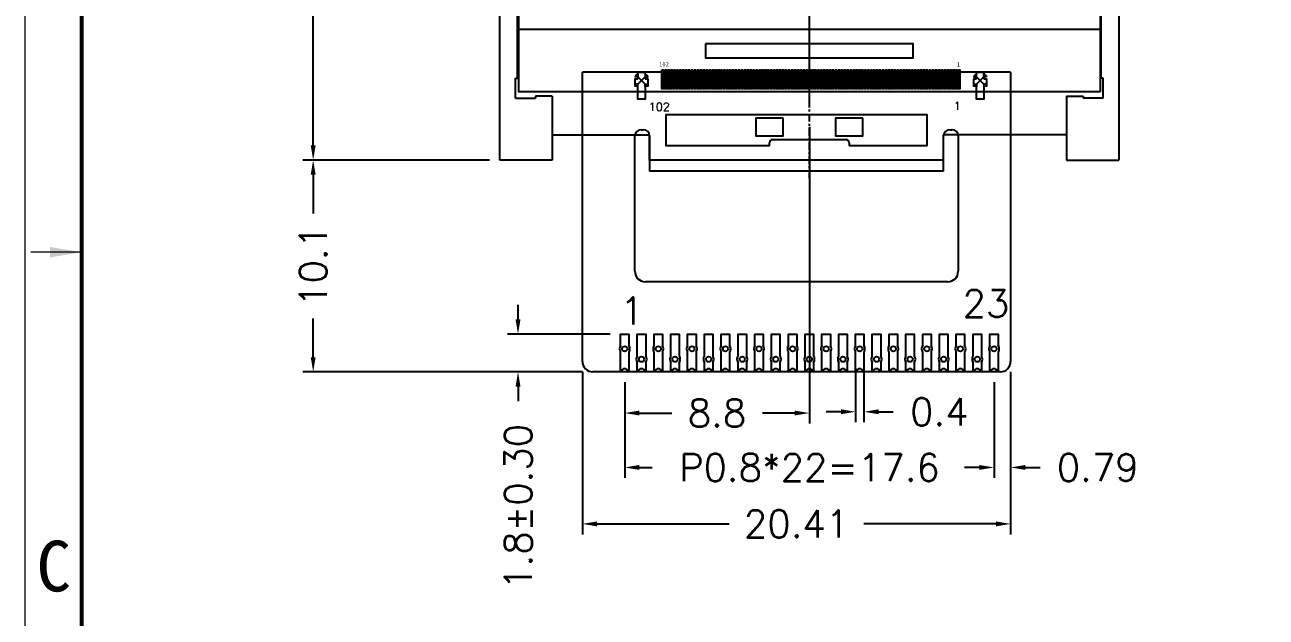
# Model space of a CAD drawing. Header units: millimetres. Extents: x 3037 to 3217, y 151 to 270.
# Drawn here: x 3036.6 to 3095.8, y 193.4 to 221.6 of the extents above; entities that cross this region are included whole.
import ezdxf

# ---------------------------------------------------------------- set-up
doc = ezdxf.new("R2010")
doc.units = ezdxf.units.MM
doc.linetypes.add('CENTER', pattern=[0.6, 0.375, -0.075, 0.075, -0.075])
for name, color, linetype in [('1', 1, 'Continuous'), ('BL', 7, 'Continuous'), ('dim', 3, 'Continuous'), ('fpc', 32, 'Continuous'), ('LCD', 6, 'Continuous')]:
    doc.layers.add(name, color=color, linetype=linetype)
doc.layers.add('中心线', color=1, linetype='CENTER', lineweight=9)
doc.styles.add('CNS', font='romans.shx', dxfattribs={"height": 1.3})
doc.styles.add('hj', font='')
doc.styles.add('ROMANC', font='romanc.shx')
doc.styles.get("Standard").update_dxf_attribs({"font": ''})
doc.styles.add('style20', font='romans.shx')
doc.styles.add('宋体', font='')
doc.styles.get('hj').set_extended_font_data('KaiTi_GB2312')
doc.styles.get('Standard').set_extended_font_data('SimSun')
doc.styles.get('宋体').set_extended_font_data('SimSun')
doc.dimstyles.new('LCDDIM', dxfattribs={"dimtxt": 1.5, "dimasz": 0.7, "dimexe": 0.5, "dimexo": 0.5, "dimgap": 0.8, "dimtad": 0, "dimzin": 9, "dimdsep": 46, "dimtxsty": 'hj', "dimcen": 0, "dimclrd": 256, "dimclre": 256, "dimclrt": 256, "dimadec": 0, "dimazin": 0, "dimtfac": 1, "dimtofl": 0, "dimtmove": 0, "dimatfit": 3, "dimfxl": 0, "dimarcsym": 0})

# ---------------------------------------------------------------- blocks, each defined once
blk = doc.blocks.new('*D5')
at = {"layer": 'Defpoints', "color": 0}
for p in [(3065.221, 205.088), (3082.821, 205.088), (3065.221, 200.528)]:
    blk.add_point(p, dxfattribs=at)
at = {"layer": 'dim', "lineweight": -2}
for p, q in [((3065.221, 204.588), (3065.221, 200.028)), ((3082.821, 204.588), (3082.821, 200.028)), ((3065.921, 200.528), (3066.536, 200.528)), ((3082.121, 200.528), (3081.507, 200.528))]:
    blk.add_line(p, q, dxfattribs=at)
at = {"layer": 'dim'}
for points in [[(3065.921, 200.645), (3065.921, 200.411), (3065.221, 200.528)], [(3082.121, 200.645), (3082.121, 200.411), (3082.821, 200.528)]]:
    blk.add_solid(points, dxfattribs=at)
at = {"layer": 'dim', "insert": (3074.021, 200.528), "char_height": 1.3, "attachment_point": 5, "style": 'CNS'}
blk.add_mtext('P0.8*22=17.6', dxfattribs=at)
blk = doc.blocks.new('*D6')
at = {"layer": 'Defpoints', "color": 0}
for p in [(3076.221, 205.75), (3076.621, 205.75), (3076.621, 203.184)]:
    blk.add_point(p, dxfattribs=at)
at = {"layer": 'dim', "lineweight": -2}
for p, q in [((3076.221, 205.25), (3076.221, 202.684)), ((3076.621, 205.25), (3076.621, 202.684)), ((3075.521, 203.184), (3074.821, 203.184)), ((3077.321, 203.184), (3078.021, 203.184))]:
    blk.add_line(p, q, dxfattribs=at)
at = {"layer": 'dim'}
for points in [[(3075.521, 203.3), (3075.521, 203.067), (3076.221, 203.184)], [(3077.321, 203.3), (3077.321, 203.067), (3076.621, 203.184)]]:
    blk.add_solid(points, dxfattribs=at)
at = {"layer": 'dim', "insert": (3080.214, 203.184), "char_height": 1.3, "attachment_point": 5, "style": 'CNS'}
blk.add_mtext('0.4', dxfattribs=at)
blk = doc.blocks.new('*D7')
at = {"layer": 'Defpoints', "color": 0}
for p in [(3059.272, 215.188), (3050.375, 205.088), (3063.705, 205.088)]:
    blk.add_point(p, dxfattribs=at)
at = {"layer": 'dim', "lineweight": -2}
for p, q in [((3058.772, 215.188), (3049.875, 215.188)), ((3050.375, 214.488), (3050.375, 212.64)), ((3050.375, 205.788), (3050.375, 207.635)), ((3063.205, 205.088), (3049.875, 205.088))]:
    blk.add_line(p, q, dxfattribs=at)
at = {"layer": 'dim'}
for points in [[(3050.258, 214.488), (3050.492, 214.488), (3050.375, 215.188)], [(3050.258, 205.788), (3050.492, 205.788), (3050.375, 205.088)]]:
    blk.add_solid(points, dxfattribs=at)
at = {"layer": 'dim', "insert": (3050.375, 210.138), "char_height": 1.3, "attachment_point": 5, "rotation": 90, "style": 'CNS'}
blk.add_mtext('10.1', dxfattribs=at)
blk = doc.blocks.new('*D8')
at = {"layer": 'Defpoints', "color": 0}
for p in [(3059.27, 251.688), (3050.375, 215.188), (3059.272, 215.188)]:
    blk.add_point(p, dxfattribs=at)
at = {"layer": 'dim', "lineweight": -2}
for p, q in [((3058.77, 251.688), (3049.875, 251.688)), ((3050.375, 250.988), (3050.375, 240.423)), ((3050.375, 215.888), (3050.375, 230.157)), ((3058.772, 215.188), (3049.875, 215.188))]:
    blk.add_line(p, q, dxfattribs=at)
at = {"layer": 'dim'}
for points in [[(3050.258, 250.988), (3050.492, 250.988), (3050.375, 251.688)], [(3050.258, 215.888), (3050.492, 215.888), (3050.375, 215.188)]]:
    blk.add_solid(points, dxfattribs=at)
at = {"layer": 'dim', "insert": (3050.375, 235.29), "char_height": 1.3, "attachment_point": 5, "rotation": 90, "style": 'CNS'}
blk.add_mtext('36.5%%P0.2', dxfattribs=at)
blk = doc.blocks.new('*D15')
at = {"layer": 'Defpoints', "color": 0}
for p in [(3074.021, 217.274), (3065.221, 205.088), (3065.221, 203.122)]:
    blk.add_point(p, dxfattribs=at)
at = {"layer": 'dim', "lineweight": -2}
for p, q in [((3074.021, 216.774), (3074.021, 202.622)), ((3065.221, 204.588), (3065.221, 202.622)), ((3065.921, 203.122), (3067.459, 203.122)), ((3073.321, 203.122), (3071.783, 203.122))]:
    blk.add_line(p, q, dxfattribs=at)
at = {"layer": 'dim'}
for points in [[(3065.921, 203.239), (3065.921, 203.006), (3065.221, 203.122)], [(3073.321, 203.239), (3073.321, 203.006), (3074.021, 203.122)]]:
    blk.add_solid(points, dxfattribs=at)
at = {"layer": 'dim', "insert": (3069.621, 203.122), "char_height": 1.3, "attachment_point": 5, "style": 'CNS'}
blk.add_mtext('8.8', dxfattribs=at)
blk = doc.blocks.new('*D4')
at = {"layer": 'Defpoints', "color": 0}
for p in [(3063.205, 205.588), (3083.613, 205.588), (3083.613, 197.836)]:
    blk.add_point(p, dxfattribs=at)
at = {"layer": 'dim', "lineweight": -2}
for p, q in [((3063.205, 205.088), (3063.205, 197.336)), ((3083.613, 205.088), (3083.613, 197.336)), ((3063.905, 197.836), (3070.195, 197.836)), ((3082.913, 197.836), (3076.623, 197.836))]:
    blk.add_line(p, q, dxfattribs=at)
at = {"layer": 'dim'}
for points in [[(3063.905, 197.952), (3063.905, 197.719), (3063.205, 197.836)], [(3082.913, 197.952), (3082.913, 197.719), (3083.613, 197.836)]]:
    blk.add_solid(points, dxfattribs=at)
at = {"layer": 'dim', "insert": (3073.409, 197.836), "char_height": 1.3, "attachment_point": 5, "style": 'CNS'}
blk.add_mtext('20.41', dxfattribs=at)
blk = doc.blocks.new('*D16')
at = {"layer": 'Defpoints', "color": 0}
for p in [(3083.613, 205.588), (3082.821, 205.088), (3083.613, 200.528)]:
    blk.add_point(p, dxfattribs=at)
at = {"layer": 'dim', "lineweight": -2}
for p, q in [((3083.613, 205.088), (3083.613, 200.028)), ((3082.821, 204.588), (3082.821, 200.028)), ((3082.121, 200.528), (3081.421, 200.528)), ((3084.313, 200.528), (3085.013, 200.528))]:
    blk.add_line(p, q, dxfattribs=at)
at = {"layer": 'dim'}
for points in [[(3082.121, 200.645), (3082.121, 200.411), (3082.821, 200.528)], [(3084.313, 200.645), (3084.313, 200.411), (3083.613, 200.528)]]:
    blk.add_solid(points, dxfattribs=at)
at = {"layer": 'dim', "insert": (3087.763, 200.528), "char_height": 1.3, "attachment_point": 5, "style": 'CNS'}
blk.add_mtext('0.79', dxfattribs=at)
blk = doc.blocks.new('*D17')
at = {"layer": 'Defpoints', "color": 0}
for p in [(3060.138, 206.888), (3065.021, 206.888), (3063.705, 205.088)]:
    blk.add_point(p, dxfattribs=at)
at = {"layer": 'dim', "lineweight": -2}
for p, q in [((3060.138, 207.588), (3060.138, 208.288)), ((3064.521, 206.888), (3059.638, 206.888)), ((3063.205, 205.088), (3059.638, 205.088)), ((3060.138, 204.388), (3060.138, 203.688))]:
    blk.add_line(p, q, dxfattribs=at)
at = {"layer": 'dim'}
for points in [[(3060.021, 207.588), (3060.254, 207.588), (3060.138, 206.888)], [(3060.021, 204.388), (3060.254, 204.388), (3060.138, 205.088)]]:
    blk.add_solid(points, dxfattribs=at)
at = {"layer": 'dim', "insert": (3060.138, 198.647), "char_height": 1.3, "attachment_point": 5, "rotation": 90, "style": 'CNS'}
blk.add_mtext('1.8%%P0.30', dxfattribs=at)
blk = doc.blocks.new('HSD')
at = {"layer": 'LCD'}
for points in [[(3181.212, 660.009), (3153.512, 660.009), (3153.512, 692.249), (3181.212, 692.249)], [(3180.111, 664.381), (3180.111, 690.877), (3154.614, 690.877), (3154.614, 664.381)], [(3162.412, 662.309), (3162.412, 661.639), (3172.312, 661.639), (3172.312, 662.309)], [(3160.327, 661.059), (3160.397, 661.059), (3160.397, 660.209), (3160.327, 660.209)], [(3160.467, 661.059), (3160.537, 661.059), (3160.537, 660.209), (3160.467, 660.209)], [(3160.607, 661.059), (3160.677, 661.059), (3160.677, 660.209), (3160.607, 660.209)], [(3160.747, 661.059), (3160.817, 661.059), (3160.817, 660.209), (3160.747, 660.209)], [(3160.887, 661.059), (3160.957, 661.059), (3160.957, 660.209), (3160.887, 660.209)], [(3161.027, 661.059), (3161.097, 661.059), (3161.097, 660.209), (3161.027, 660.209)], [(3161.167, 661.059), (3161.237, 661.059), (3161.237, 660.209), (3161.167, 660.209)], [(3161.307, 661.059), (3161.377, 661.059), (3161.377, 660.209), (3161.307, 660.209)], [(3161.447, 661.059), (3161.517, 661.059), (3161.517, 660.209), (3161.447, 660.209)], [(3161.587, 661.059), (3161.657, 661.059), (3161.657, 660.209), (3161.587, 660.209)], [(3161.727, 661.059), (3161.797, 661.059), (3161.797, 660.209), (3161.727, 660.209)], [(3161.867, 661.059), (3161.937, 661.059), (3161.937, 660.209), (3161.867, 660.209)], [(3162.007, 661.059), (3162.077, 661.059), (3162.077, 660.209), (3162.007, 660.209)], [(3162.147, 661.059), (3162.217, 661.059), (3162.217, 660.209), (3162.147, 660.209)], [(3162.287, 661.059), (3162.357, 661.059), (3162.357, 660.209), (3162.287, 660.209)], [(3162.427, 661.059), (3162.497, 661.059), (3162.497, 660.209), (3162.427, 660.209)], [(3162.567, 661.059), (3162.637, 661.059), (3162.637, 660.209), (3162.567, 660.209)], [(3162.707, 661.059), (3162.777, 661.059), (3162.777, 660.209), (3162.707, 660.209)], [(3162.847, 661.059), (3162.917, 661.059), (3162.917, 660.209), (3162.847, 660.209)], [(3162.987, 661.059), (3163.057, 661.059), (3163.057, 660.209), (3162.987, 660.209)], [(3163.127, 661.059), (3163.197, 661.059), (3163.197, 660.209), (3163.127, 660.209)], [(3163.267, 661.059), (3163.337, 661.059), (3163.337, 660.209), (3163.267, 660.209)], [(3163.407, 661.059), (3163.477, 661.059), (3163.477, 660.209), (3163.407, 660.209)], [(3163.547, 661.059), (3163.617, 661.059), (3163.617, 660.209), (3163.547, 660.209)], [(3163.687, 661.059), (3163.757, 661.059), (3163.757, 660.209), (3163.687, 660.209)], [(3163.827, 661.059), (3163.897, 661.059), (3163.897, 660.209), (3163.827, 660.209)], [(3163.967, 661.059), (3164.037, 661.059), (3164.037, 660.209), (3163.967, 660.209)], [(3164.107, 661.059), (3164.177, 661.059), (3164.177, 660.209), (3164.107, 660.209)], [(3164.247, 661.059), (3164.317, 661.059), (3164.317, 660.209), (3164.247, 660.209)], [(3164.387, 661.059), (3164.457, 661.059), (3164.457, 660.209), (3164.387, 660.209)], [(3164.527, 661.059), (3164.597, 661.059), (3164.597, 660.209), (3164.527, 660.209)], [(3164.667, 661.059), (3164.737, 661.059), (3164.737, 660.209), (3164.667, 660.209)], [(3164.807, 661.059), (3164.877, 661.059), (3164.877, 660.209), (3164.807, 660.209)], [(3164.947, 661.059), (3165.017, 661.059), (3165.017, 660.209), (3164.947, 660.209)], [(3165.087, 661.059), (3165.157, 661.059), (3165.157, 660.209), (3165.087, 660.209)], [(3165.227, 661.059), (3165.297, 661.059), (3165.297, 660.209), (3165.227, 660.209)], [(3165.367, 661.059), (3165.437, 661.059), (3165.437, 660.209), (3165.367, 660.209)], [(3165.507, 661.059), (3165.577, 661.059), (3165.577, 660.209), (3165.507, 660.209)], [(3165.647, 661.059), (3165.717, 661.059), (3165.717, 660.209), (3165.647, 660.209)], [(3165.787, 661.059), (3165.857, 661.059), (3165.857, 660.209), (3165.787, 660.209)], [(3165.927, 661.059), (3165.997, 661.059), (3165.997, 660.209), (3165.927, 660.209)], [(3166.067, 661.059), (3166.137, 661.059), (3166.137, 660.209), (3166.067, 660.209)], [(3166.207, 661.059), (3166.277, 661.059), (3166.277, 660.209), (3166.207, 660.209)], [(3166.347, 661.059), (3166.417, 661.059), (3166.417, 660.209), (3166.347, 660.209)], [(3166.487, 661.059), (3166.557, 661.059), (3166.557, 660.209), (3166.487, 660.209)], [(3166.627, 661.059), (3166.697, 661.059), (3166.697, 660.209), (3166.627, 660.209)], [(3166.767, 661.059), (3166.837, 661.059), (3166.837, 660.209), (3166.767, 660.209)], [(3166.907, 661.059), (3166.977, 661.059), (3166.977, 660.209), (3166.907, 660.209)], [(3167.047, 661.059), (3167.117, 661.059), (3167.117, 660.209), (3167.047, 660.209)], [(3167.187, 661.059), (3167.257, 661.059), (3167.257, 660.209), (3167.187, 660.209)], [(3167.327, 661.059), (3167.397, 661.059), (3167.397, 660.209), (3167.327, 660.209)], [(3167.467, 661.059), (3167.537, 661.059), (3167.537, 660.209), (3167.467, 660.209)], [(3167.607, 661.059), (3167.677, 661.059), (3167.677, 660.209), (3167.607, 660.209)], [(3167.747, 661.059), (3167.817, 661.059), (3167.817, 660.209), (3167.747, 660.209)], [(3167.887, 661.059), (3167.957, 661.059), (3167.957, 660.209), (3167.887, 660.209)], [(3168.027, 661.059), (3168.097, 661.059), (3168.097, 660.209), (3168.027, 660.209)], [(3168.167, 661.059), (3168.237, 661.059), (3168.237, 660.209), (3168.167, 660.209)], [(3168.307, 661.059), (3168.377, 661.059), (3168.377, 660.209), (3168.307, 660.209)], [(3168.447, 661.059), (3168.517, 661.059), (3168.517, 660.209), (3168.447, 660.209)], [(3168.587, 661.059), (3168.657, 661.059), (3168.657, 660.209), (3168.587, 660.209)], [(3168.727, 661.059), (3168.797, 661.059), (3168.797, 660.209), (3168.727, 660.209)], [(3168.867, 661.059), (3168.937, 661.059), (3168.937, 660.209), (3168.867, 660.209)], [(3169.007, 661.059), (3169.077, 661.059), (3169.077, 660.209), (3169.007, 660.209)], [(3169.147, 661.059), (3169.217, 661.059), (3169.217, 660.209), (3169.147, 660.209)], [(3169.287, 661.059), (3169.357, 661.059), (3169.357, 660.209), (3169.287, 660.209)], [(3169.427, 661.059), (3169.497, 661.059), (3169.497, 660.209), (3169.427, 660.209)], [(3169.567, 661.059), (3169.637, 661.059), (3169.637, 660.209), (3169.567, 660.209)], [(3169.707, 661.059), (3169.777, 661.059), (3169.777, 660.209), (3169.707, 660.209)], [(3169.847, 661.059), (3169.917, 661.059), (3169.917, 660.209), (3169.847, 660.209)], [(3169.987, 661.059), (3170.057, 661.059), (3170.057, 660.209), (3169.987, 660.209)], [(3170.127, 661.059), (3170.197, 661.059), (3170.197, 660.209), (3170.127, 660.209)], [(3170.267, 661.059), (3170.337, 661.059), (3170.337, 660.209), (3170.267, 660.209)], [(3170.407, 661.059), (3170.477, 661.059), (3170.477, 660.209), (3170.407, 660.209)], [(3170.547, 661.059), (3170.617, 661.059), (3170.617, 660.209), (3170.547, 660.209)], [(3170.687, 661.059), (3170.757, 661.059), (3170.757, 660.209), (3170.687, 660.209)], [(3170.827, 661.059), (3170.897, 661.059), (3170.897, 660.209), (3170.827, 660.209)], [(3170.967, 661.059), (3171.037, 661.059), (3171.037, 660.209), (3170.967, 660.209)], [(3171.107, 661.059), (3171.177, 661.059), (3171.177, 660.209), (3171.107, 660.209)], [(3171.247, 661.059), (3171.317, 661.059), (3171.317, 660.209), (3171.247, 660.209)], [(3171.387, 661.059), (3171.457, 661.059), (3171.457, 660.209), (3171.387, 660.209)], [(3171.527, 661.059), (3171.597, 661.059), (3171.597, 660.209), (3171.527, 660.209)], [(3171.667, 661.059), (3171.737, 661.059), (3171.737, 660.209), (3171.667, 660.209)], [(3171.807, 661.059), (3171.877, 661.059), (3171.877, 660.209), (3171.807, 660.209)], [(3171.947, 661.059), (3172.017, 661.059), (3172.017, 660.209), (3171.947, 660.209)], [(3172.087, 661.059), (3172.157, 661.059), (3172.157, 660.209), (3172.087, 660.209)], [(3172.227, 661.059), (3172.297, 661.059), (3172.297, 660.209), (3172.227, 660.209)], [(3172.367, 661.059), (3172.437, 661.059), (3172.437, 660.209), (3172.367, 660.209)], [(3172.507, 661.059), (3172.577, 661.059), (3172.577, 660.209), (3172.507, 660.209)], [(3172.647, 661.059), (3172.717, 661.059), (3172.717, 660.209), (3172.647, 660.209)], [(3172.787, 661.059), (3172.857, 661.059), (3172.857, 660.209), (3172.787, 660.209)], [(3172.927, 661.059), (3172.997, 661.059), (3172.997, 660.209), (3172.927, 660.209)], [(3173.067, 661.059), (3173.137, 661.059), (3173.137, 660.209), (3173.067, 660.209)], [(3173.207, 661.059), (3173.277, 661.059), (3173.277, 660.209), (3173.207, 660.209)], [(3173.347, 661.059), (3173.417, 661.059), (3173.417, 660.209), (3173.347, 660.209)], [(3173.487, 661.059), (3173.557, 661.059), (3173.557, 660.209), (3173.487, 660.209)], [(3173.627, 661.059), (3173.697, 661.059), (3173.697, 660.209), (3173.627, 660.209)], [(3173.767, 661.059), (3173.837, 661.059), (3173.837, 660.209), (3173.767, 660.209)], [(3173.907, 661.059), (3173.977, 661.059), (3173.977, 660.209), (3173.907, 660.209)], [(3174.047, 661.059), (3174.117, 661.059), (3174.117, 660.209), (3174.047, 660.209)], [(3174.187, 661.059), (3174.257, 661.059), (3174.257, 660.209), (3174.187, 660.209)], [(3174.327, 661.059), (3174.397, 661.059), (3174.397, 660.209), (3174.327, 660.209)], [(3174.467, 661.059), (3174.537, 661.059), (3174.537, 660.209), (3174.467, 660.209)]]:
    blk.add_lwpolyline(points, close=True, dxfattribs=at)
for points in [[(3153.512, 663.009), (3181.212, 663.009)], [(3175.677, 660.384), (3175.327, 660.734)], [(3175.677, 660.734), (3175.327, 660.384)]]:
    blk.add_lwpolyline(points, dxfattribs=at)
for points in [[(3159.187, 660.734), (3159.059, 660.734, -0.131652), (3159.187, 660.862), (3159.187, 660.734), (3159.537, 660.384), (3159.665, 660.384, -0.131652), (3159.537, 660.256), (3159.537, 660.384)], [(3159.187, 660.384), (3159.059, 660.384, 0.131652), (3159.187, 660.256), (3159.187, 660.384), (3159.537, 660.734), (3159.665, 660.734, 0.131652), (3159.537, 660.862), (3159.537, 660.734)]]:
    blk.add_lwpolyline(points, format="xyb", dxfattribs=at)
for points in [[(3175.327, 660.734), (3175.327, 660.862, 0.131652), (3175.199, 660.734)], [(3175.805, 660.734), (3175.677, 660.734), (3175.677, 660.862, -0.131652)], [(3175.199, 660.384), (3175.327, 660.384), (3175.327, 660.256, -0.131652)], [(3175.805, 660.384), (3175.677, 660.384), (3175.677, 660.256, 0.131652)]]:
    blk.add_lwpolyline(points, format="xyb", close=True, dxfattribs=at)
at = {"layer": 'LCD', "linetype": 'ByBlock', "lineweight": 15, "insert": (3158.19, 677.759), "char_height": 1.92736, "width": 16.06944, "attachment_point": 1, "rotation": 359.99997, "style": 'ROMANC'}
blk.add_mtext('128*RGB*128', dxfattribs=at)
at = {"layer": 'LCD', "lineweight": 15, "insert": (3160.851, 673.012), "char_height": 1.7608, "width": 17.79923, "attachment_point": 1, "rotation": 359.99997, "style": 'style20'}
blk.add_mtext("12 O'CLOCK", dxfattribs=at)
at = {"layer": 'LCD', "char_height": 0.2, "attachment_point": 3, "rotation": 359.99997}
for s, insert, width in [('102', (3160.669, 661.424), 0.47182), ('1', (3174.544, 661.419), 1.44712)]:
    blk.add_mtext(s, dxfattribs=dict(at, insert=insert, width=width))
at = {"layer": '中心线', "color": 6, "linetype": 'ByBlock', "lineweight": 15, "char_height": 1.9274, "width": 16.19835, "attachment_point": 1, "style": 'ROMANC'}
for s, insert in [('HSD', (3164.106, 685.527)), ('1.44" TFT', (3159.2, 681.562))]:
    blk.add_mtext(s, dxfattribs=dict(at, insert=insert))

msp = doc.modelspace()

# ---------------------------------------------------------------- linework, layer by layer
at = {"color": 7, "lineweight": 15}
for p, q in [((3036.634, 270.351), (3036.634, 151.238)), ((3039.34, 210.795), (3036.922, 210.795))]:
    msp.add_line(p, q, dxfattribs=at)
at = {"color": 7, "linetype": 'CENTER'}
msp.add_line((3074.021, 217.812), (3074.021, 253.308), dxfattribs=at)
at = {"color": 7}
for p, q in [((3072.119, 215.868), (3072.119, 216.018)), ((3072.269, 216.168), (3075.769, 216.168)), ((3075.919, 216.018), (3075.919, 215.868))]:
    msp.add_line(p, q, dxfattribs=at)
at = {"color": 7, "lineweight": 15, "const_width": 0.181}
msp.add_lwpolyline([(3214.3, 153.656), (3214.3, 267.932), (3039.34, 267.938), (3039.34, 153.662)], close=True, dxfattribs=at)
at = {"color": 7}
msp.add_lwpolyline([(3072.119, 215.868), (3067.203, 215.868), (3067.203, 217.368), (3079.611, 217.368), (3079.611, 215.868), (3075.919, 215.868)], dxfattribs=at)
for centre, start, end in [((3072.269, 216.018), 90, 180), ((3075.769, 216.018), 0, 90)]:
    msp.add_arc(centre, 0.15, start, end, dxfattribs=at)
at = {"color": 7, "linetype": 'ByBlock', "lineweight": 15}
msp.add_solid([(3037.828, 210.543), (3037.828, 211.047), (3039.34, 210.795)], dxfattribs=at)
at = {"layer": '1', "color": 7, "linetype": 'CENTER'}
msp.add_line((3074.021, 214.326), (3074.021, 251.976), dxfattribs=at)
at = {"layer": 'BL', "color": 7}
for p, q in [((3059.27, 215.188), (3059.27, 251.688)), ((3088.77, 251.688), (3088.77, 215.188)), ((3060.119, 219.09), (3060.119, 249.93)), ((3087.919, 219.09), (3087.919, 249.93)), ((3060.019, 218.14), (3060.019, 219.09)), ((3060.019, 219.09), (3060.119, 219.09)), ((3088.019, 219.09), (3087.919, 219.09)), ((3088.019, 218.14), (3088.019, 219.09)), ((3060.019, 218.14), (3060.969, 218.14)), ((3061.768, 218.24), (3060.969, 218.24)), ((3060.969, 218.24), (3060.969, 218.14)), ((3061.768, 218.24), (3061.768, 215.188)), ((3086.268, 218.24), (3087.069, 218.24)), ((3086.268, 218.24), (3086.268, 215.188)), ((3086.268, 218.06), (3086.268, 215.188)), ((3087.069, 218.24), (3087.069, 218.14)), ((3088.019, 218.14), (3087.069, 218.14)), ((3061.77, 216.388), (3066.403, 216.388)), ((3066.403, 215.188), (3066.403, 216.388)), ((3086.272, 216.388), (3080.411, 216.388)), ((3080.411, 215.188), (3080.411, 216.388)), ((3061.768, 215.188), (3059.268, 215.188)), ((3080.411, 215.188), (3066.403, 215.188)), ((3086.268, 215.188), (3088.768, 215.188))]:
    msp.add_line(p, q, dxfattribs=at)
at = {"layer": 'fpc', "color": 7}
for p, q in [((3063.205, 205.588), (3063.205, 219.39)), ((3083.613, 219.39), (3063.205, 219.39)), ((3083.613, 219.39), (3083.613, 205.588)), ((3066.005, 216.638), (3066.105, 216.638)), ((3080.713, 216.638), (3080.813, 216.638)), ((3065.705, 209.886), (3065.705, 216.338)), ((3066.405, 216.338), (3066.405, 214.661)), ((3080.413, 214.661), (3080.413, 216.338)), ((3081.113, 216.338), (3081.113, 209.886)), ((3080.413, 214.661), (3066.405, 214.661)), ((3080.613, 209.386), (3066.205, 209.386))]:
    msp.add_line(p, q, dxfattribs=at)
at = {"layer": 'fpc', "color": 7, "linetype": 'ByBlock'}
for p, q in [((3083.113, 205.088), (3063.705, 205.088)), ((3065.071, 205.088), (3064.821, 205.088)), ((3065.071, 205.088), (3064.996, 205.088)), ((3065.446, 205.088), (3065.371, 205.088)), ((3065.621, 205.088), (3065.371, 205.088)), ((3065.871, 205.088), (3065.621, 205.088)), ((3066.246, 205.088), (3066.171, 205.088)), ((3066.246, 205.088), (3066.171, 205.088)), ((3066.421, 205.088), (3066.171, 205.088)), ((3066.671, 205.088), (3066.421, 205.088)), ((3066.671, 205.088), (3066.421, 205.088)), ((3066.671, 205.088), (3066.596, 205.088)), ((3067.221, 205.088), (3066.971, 205.088)), ((3067.046, 205.088), (3066.971, 205.088)), ((3067.471, 205.088), (3067.221, 205.088)), ((3068.021, 205.088), (3067.771, 205.088)), ((3067.846, 205.088), (3067.771, 205.088)), ((3067.846, 205.088), (3067.771, 205.088)), ((3068.271, 205.088), (3068.021, 205.088)), ((3068.271, 205.088), (3068.021, 205.088)), ((3068.271, 205.088), (3068.196, 205.088)), ((3068.821, 205.088), (3068.571, 205.088)), ((3068.646, 205.088), (3068.571, 205.088)), ((3069.071, 205.088), (3068.821, 205.088)), ((3069.621, 205.088), (3069.371, 205.088)), ((3069.446, 205.088), (3069.371, 205.088)), ((3069.446, 205.088), (3069.371, 205.088)), ((3069.871, 205.088), (3069.621, 205.088)), ((3069.871, 205.088), (3069.621, 205.088)), ((3069.871, 205.088), (3069.796, 205.088)), ((3070.421, 205.088), (3070.171, 205.088)), ((3070.246, 205.088), (3070.171, 205.088)), ((3070.671, 205.088), (3070.421, 205.088)), ((3071.221, 205.088), (3070.971, 205.088)), ((3071.046, 205.088), (3070.971, 205.088)), ((3071.046, 205.088), (3070.971, 205.088)), ((3071.471, 205.088), (3071.221, 205.088)), ((3071.471, 205.088), (3071.221, 205.088)), ((3071.471, 205.088), (3071.396, 205.088)), ((3072.021, 205.088), (3071.771, 205.088)), ((3071.846, 205.088), (3071.771, 205.088)), ((3072.271, 205.088), (3072.021, 205.088)), ((3072.821, 205.088), (3072.571, 205.088)), ((3072.646, 205.088), (3072.571, 205.088)), ((3072.646, 205.088), (3072.571, 205.088)), ((3073.071, 205.088), (3072.821, 205.088)), ((3073.071, 205.088), (3072.821, 205.088)), ((3073.071, 205.088), (3072.996, 205.088)), ((3073.621, 205.088), (3073.371, 205.088)), ((3073.446, 205.088), (3073.371, 205.088)), ((3073.871, 205.088), (3073.621, 205.088)), ((3074.421, 205.088), (3074.171, 205.088)), ((3074.246, 205.088), (3074.171, 205.088)), ((3074.246, 205.088), (3074.171, 205.088)), ((3074.671, 205.088), (3074.421, 205.088)), ((3074.671, 205.088), (3074.421, 205.088)), ((3074.671, 205.088), (3074.596, 205.088)), ((3075.221, 205.088), (3074.971, 205.088)), ((3075.046, 205.088), (3074.971, 205.088)), ((3075.471, 205.088), (3075.221, 205.088)), ((3076.021, 205.088), (3075.771, 205.088)), ((3075.846, 205.088), (3075.771, 205.088)), ((3075.846, 205.088), (3075.771, 205.088)), ((3076.271, 205.088), (3076.021, 205.088)), ((3076.271, 205.088), (3076.021, 205.088)), ((3076.271, 205.088), (3076.196, 205.088)), ((3076.821, 205.088), (3076.571, 205.088)), ((3076.646, 205.088), (3076.571, 205.088)), ((3077.071, 205.088), (3076.821, 205.088)), ((3077.621, 205.088), (3077.371, 205.088)), ((3077.446, 205.088), (3077.371, 205.088)), ((3077.446, 205.088), (3077.371, 205.088)), ((3077.871, 205.088), (3077.621, 205.088)), ((3077.871, 205.088), (3077.621, 205.088)), ((3077.871, 205.088), (3077.796, 205.088)), ((3078.421, 205.088), (3078.171, 205.088)), ((3078.246, 205.088), (3078.171, 205.088)), ((3078.671, 205.088), (3078.421, 205.088)), ((3079.221, 205.088), (3078.971, 205.088)), ((3079.046, 205.088), (3078.971, 205.088)), ((3079.046, 205.088), (3078.971, 205.088)), ((3079.471, 205.088), (3079.221, 205.088)), ((3079.471, 205.088), (3079.221, 205.088)), ((3079.471, 205.088), (3079.396, 205.088)), ((3080.021, 205.088), (3079.771, 205.088)), ((3079.846, 205.088), (3079.771, 205.088)), ((3080.271, 205.088), (3080.021, 205.088)), ((3080.821, 205.088), (3080.571, 205.088)), ((3080.646, 205.088), (3080.571, 205.088)), ((3080.646, 205.088), (3080.571, 205.088)), ((3081.071, 205.088), (3080.821, 205.088)), ((3081.071, 205.088), (3080.821, 205.088)), ((3081.071, 205.088), (3080.996, 205.088)), ((3081.621, 205.088), (3081.371, 205.088)), ((3081.446, 205.088), (3081.371, 205.088)), ((3081.871, 205.088), (3081.621, 205.088)), ((3082.421, 205.088), (3082.171, 205.088)), ((3082.246, 205.088), (3082.171, 205.088)), ((3082.246, 205.088), (3082.171, 205.088)), ((3082.671, 205.088), (3082.421, 205.088)), ((3082.671, 205.088), (3082.421, 205.088)), ((3082.671, 205.088), (3082.596, 205.088)), ((3083.113, 205.088), (3082.971, 205.088)), ((3083.046, 205.088), (3082.971, 205.088))]:
    msp.add_line(p, q, dxfattribs=at)
at = {"layer": 'fpc', "color": 7}
for points in [[(3065.846, 218.718), (3065.718, 218.718), (3065.718, 219.068), (3065.846, 219.068)], [(3065.846, 219.068), (3065.846, 219.39), (3066.196, 219.39), (3066.196, 219.068)], [(3066.196, 219.068), (3066.324, 219.068), (3066.324, 218.718), (3066.196, 218.718)], [(3081.986, 218.718), (3081.858, 218.718), (3081.858, 219.068), (3081.986, 219.068)], [(3081.986, 219.068), (3081.986, 219.39), (3082.336, 219.39), (3082.336, 219.068)], [(3082.336, 219.068), (3082.464, 219.068), (3082.464, 218.718), (3082.336, 218.718)], [(3066.196, 218.718), (3066.196, 218.1), (3065.846, 218.1), (3065.846, 218.718)], [(3082.336, 218.718), (3082.336, 218.1), (3081.986, 218.1), (3081.986, 218.718)]]:
    msp.add_lwpolyline(points, dxfattribs=at)
for points in [[(3066.986, 219.39), (3067.056, 219.39), (3067.056, 218.59), (3066.986, 218.59)], [(3067.126, 219.39), (3067.196, 219.39), (3067.196, 218.59), (3067.126, 218.59)], [(3067.266, 219.39), (3067.336, 219.39), (3067.336, 218.59), (3067.266, 218.59)], [(3067.406, 219.39), (3067.476, 219.39), (3067.476, 218.59), (3067.406, 218.59)], [(3067.546, 219.39), (3067.616, 219.39), (3067.616, 218.59), (3067.546, 218.59)], [(3067.686, 219.39), (3067.756, 219.39), (3067.756, 218.59), (3067.686, 218.59)], [(3067.826, 219.39), (3067.896, 219.39), (3067.896, 218.59), (3067.826, 218.59)], [(3067.966, 219.39), (3068.036, 219.39), (3068.036, 218.59), (3067.966, 218.59)], [(3068.106, 219.39), (3068.176, 219.39), (3068.176, 218.59), (3068.106, 218.59)], [(3068.246, 219.39), (3068.316, 219.39), (3068.316, 218.59), (3068.246, 218.59)], [(3068.386, 219.39), (3068.456, 219.39), (3068.456, 218.59), (3068.386, 218.59)], [(3068.526, 219.39), (3068.596, 219.39), (3068.596, 218.59), (3068.526, 218.59)], [(3068.666, 219.39), (3068.736, 219.39), (3068.736, 218.59), (3068.666, 218.59)], [(3068.806, 219.39), (3068.876, 219.39), (3068.876, 218.59), (3068.806, 218.59)], [(3068.946, 219.39), (3069.016, 219.39), (3069.016, 218.59), (3068.946, 218.59)], [(3069.086, 219.39), (3069.156, 219.39), (3069.156, 218.59), (3069.086, 218.59)], [(3069.226, 219.39), (3069.296, 219.39), (3069.296, 218.59), (3069.226, 218.59)], [(3069.366, 219.39), (3069.436, 219.39), (3069.436, 218.59), (3069.366, 218.59)], [(3069.506, 219.39), (3069.576, 219.39), (3069.576, 218.59), (3069.506, 218.59)], [(3069.646, 219.39), (3069.716, 219.39), (3069.716, 218.59), (3069.646, 218.59)], [(3069.786, 219.39), (3069.856, 219.39), (3069.856, 218.59), (3069.786, 218.59)], [(3069.926, 219.39), (3069.996, 219.39), (3069.996, 218.59), (3069.926, 218.59)], [(3070.066, 219.39), (3070.136, 219.39), (3070.136, 218.59), (3070.066, 218.59)], [(3070.206, 219.39), (3070.276, 219.39), (3070.276, 218.59), (3070.206, 218.59)], [(3070.346, 219.39), (3070.416, 219.39), (3070.416, 218.59), (3070.346, 218.59)], [(3070.486, 219.39), (3070.556, 219.39), (3070.556, 218.59), (3070.486, 218.59)], [(3070.626, 219.39), (3070.696, 219.39), (3070.696, 218.59), (3070.626, 218.59)], [(3070.766, 219.39), (3070.836, 219.39), (3070.836, 218.59), (3070.766, 218.59)], [(3070.906, 219.39), (3070.976, 219.39), (3070.976, 218.59), (3070.906, 218.59)], [(3071.046, 219.39), (3071.116, 219.39), (3071.116, 218.59), (3071.046, 218.59)], [(3071.186, 219.39), (3071.256, 219.39), (3071.256, 218.59), (3071.186, 218.59)], [(3071.326, 219.39), (3071.396, 219.39), (3071.396, 218.59), (3071.326, 218.59)], [(3071.466, 219.39), (3071.536, 219.39), (3071.536, 218.59), (3071.466, 218.59)], [(3071.606, 219.39), (3071.676, 219.39), (3071.676, 218.59), (3071.606, 218.59)], [(3071.746, 219.39), (3071.816, 219.39), (3071.816, 218.59), (3071.746, 218.59)], [(3071.886, 219.39), (3071.956, 219.39), (3071.956, 218.59), (3071.886, 218.59)], [(3072.026, 219.39), (3072.096, 219.39), (3072.096, 218.59), (3072.026, 218.59)], [(3072.166, 219.39), (3072.236, 219.39), (3072.236, 218.59), (3072.166, 218.59)], [(3072.306, 219.39), (3072.376, 219.39), (3072.376, 218.59), (3072.306, 218.59)], [(3072.446, 219.39), (3072.516, 219.39), (3072.516, 218.59), (3072.446, 218.59)], [(3072.586, 219.39), (3072.656, 219.39), (3072.656, 218.59), (3072.586, 218.59)], [(3072.726, 219.39), (3072.796, 219.39), (3072.796, 218.59), (3072.726, 218.59)], [(3072.866, 219.39), (3072.936, 219.39), (3072.936, 218.59), (3072.866, 218.59)], [(3073.006, 219.39), (3073.076, 219.39), (3073.076, 218.59), (3073.006, 218.59)], [(3073.146, 219.39), (3073.216, 219.39), (3073.216, 218.59), (3073.146, 218.59)], [(3073.286, 219.39), (3073.356, 219.39), (3073.356, 218.59), (3073.286, 218.59)], [(3073.426, 219.39), (3073.496, 219.39), (3073.496, 218.59), (3073.426, 218.59)], [(3073.566, 219.39), (3073.636, 219.39), (3073.636, 218.59), (3073.566, 218.59)], [(3073.706, 219.39), (3073.776, 219.39), (3073.776, 218.59), (3073.706, 218.59)], [(3073.846, 219.39), (3073.916, 219.39), (3073.916, 218.59), (3073.846, 218.59)], [(3073.986, 219.39), (3074.056, 219.39), (3074.056, 218.59), (3073.986, 218.59)], [(3074.126, 219.39), (3074.196, 219.39), (3074.196, 218.59), (3074.126, 218.59)], [(3074.266, 219.39), (3074.336, 219.39), (3074.336, 218.59), (3074.266, 218.59)], [(3074.406, 219.39), (3074.476, 219.39), (3074.476, 218.59), (3074.406, 218.59)], [(3074.546, 219.39), (3074.616, 219.39), (3074.616, 218.59), (3074.546, 218.59)], [(3074.686, 219.39), (3074.756, 219.39), (3074.756, 218.59), (3074.686, 218.59)], [(3074.826, 219.39), (3074.896, 219.39), (3074.896, 218.59), (3074.826, 218.59)], [(3074.966, 219.39), (3075.036, 219.39), (3075.036, 218.59), (3074.966, 218.59)], [(3075.106, 219.39), (3075.176, 219.39), (3075.176, 218.59), (3075.106, 218.59)], [(3075.246, 219.39), (3075.316, 219.39), (3075.316, 218.59), (3075.246, 218.59)], [(3075.386, 219.39), (3075.456, 219.39), (3075.456, 218.59), (3075.386, 218.59)], [(3075.526, 219.39), (3075.596, 219.39), (3075.596, 218.59), (3075.526, 218.59)], [(3075.666, 219.39), (3075.736, 219.39), (3075.736, 218.59), (3075.666, 218.59)], [(3075.806, 219.39), (3075.876, 219.39), (3075.876, 218.59), (3075.806, 218.59)], [(3075.946, 219.39), (3076.016, 219.39), (3076.016, 218.59), (3075.946, 218.59)], [(3076.086, 219.39), (3076.156, 219.39), (3076.156, 218.59), (3076.086, 218.59)], [(3076.226, 219.39), (3076.296, 219.39), (3076.296, 218.59), (3076.226, 218.59)], [(3076.366, 219.39), (3076.436, 219.39), (3076.436, 218.59), (3076.366, 218.59)], [(3076.506, 219.39), (3076.576, 219.39), (3076.576, 218.59), (3076.506, 218.59)], [(3076.646, 219.39), (3076.716, 219.39), (3076.716, 218.59), (3076.646, 218.59)], [(3076.786, 219.39), (3076.856, 219.39), (3076.856, 218.59), (3076.786, 218.59)], [(3076.926, 219.39), (3076.996, 219.39), (3076.996, 218.59), (3076.926, 218.59)], [(3077.066, 219.39), (3077.136, 219.39), (3077.136, 218.59), (3077.066, 218.59)], [(3077.206, 219.39), (3077.276, 219.39), (3077.276, 218.59), (3077.206, 218.59)], [(3077.346, 219.39), (3077.416, 219.39), (3077.416, 218.59), (3077.346, 218.59)], [(3077.486, 219.39), (3077.556, 219.39), (3077.556, 218.59), (3077.486, 218.59)], [(3077.626, 219.39), (3077.696, 219.39), (3077.696, 218.59), (3077.626, 218.59)], [(3077.766, 219.39), (3077.836, 219.39), (3077.836, 218.59), (3077.766, 218.59)], [(3077.906, 219.39), (3077.976, 219.39), (3077.976, 218.59), (3077.906, 218.59)], [(3078.046, 219.39), (3078.116, 219.39), (3078.116, 218.59), (3078.046, 218.59)], [(3078.186, 219.39), (3078.256, 219.39), (3078.256, 218.59), (3078.186, 218.59)], [(3078.326, 219.39), (3078.396, 219.39), (3078.396, 218.59), (3078.326, 218.59)], [(3078.466, 219.39), (3078.536, 219.39), (3078.536, 218.59), (3078.466, 218.59)], [(3078.606, 219.39), (3078.676, 219.39), (3078.676, 218.59), (3078.606, 218.59)], [(3078.746, 219.39), (3078.816, 219.39), (3078.816, 218.59), (3078.746, 218.59)], [(3078.886, 219.39), (3078.956, 219.39), (3078.956, 218.59), (3078.886, 218.59)], [(3079.026, 219.39), (3079.096, 219.39), (3079.096, 218.59), (3079.026, 218.59)], [(3079.166, 219.39), (3079.236, 219.39), (3079.236, 218.59), (3079.166, 218.59)], [(3079.306, 219.39), (3079.376, 219.39), (3079.376, 218.59), (3079.306, 218.59)], [(3079.446, 219.39), (3079.516, 219.39), (3079.516, 218.59), (3079.446, 218.59)], [(3079.586, 219.39), (3079.656, 219.39), (3079.656, 218.59), (3079.586, 218.59)], [(3079.726, 219.39), (3079.796, 219.39), (3079.796, 218.59), (3079.726, 218.59)], [(3079.866, 219.39), (3079.936, 219.39), (3079.936, 218.59), (3079.866, 218.59)], [(3080.006, 219.39), (3080.076, 219.39), (3080.076, 218.59), (3080.006, 218.59)], [(3080.146, 219.39), (3080.216, 219.39), (3080.216, 218.59), (3080.146, 218.59)], [(3080.286, 219.39), (3080.356, 219.39), (3080.356, 218.59), (3080.286, 218.59)], [(3080.426, 219.39), (3080.496, 219.39), (3080.496, 218.59), (3080.426, 218.59)], [(3080.566, 219.39), (3080.636, 219.39), (3080.636, 218.59), (3080.566, 218.59)], [(3080.706, 219.39), (3080.776, 219.39), (3080.776, 218.59), (3080.706, 218.59)], [(3080.846, 219.39), (3080.916, 219.39), (3080.916, 218.59), (3080.846, 218.59)], [(3080.986, 219.39), (3081.056, 219.39), (3081.056, 218.59), (3080.986, 218.59)], [(3081.126, 219.39), (3081.196, 219.39), (3081.196, 218.59), (3081.126, 218.59)], [(3072.769, 217.193), (3071.469, 217.193), (3071.469, 216.343), (3072.769, 216.343)], [(3076.569, 217.193), (3075.269, 217.193), (3075.269, 216.343), (3076.569, 216.343)]]:
    msp.add_lwpolyline(points, close=True, dxfattribs=at)
at = {"layer": 'fpc', "color": 7, "linetype": 'ByBlock'}
for points in [[(3065.021, 206.338), (3065.021, 206.888), (3065.421, 206.888), (3065.421, 206.338)], [(3065.821, 205.838), (3065.821, 206.888), (3066.221, 206.888), (3066.221, 205.838)], [(3066.621, 206.338), (3066.621, 206.888), (3067.021, 206.888), (3067.021, 206.338)], [(3067.421, 205.838), (3067.421, 206.888), (3067.821, 206.888), (3067.821, 205.838)], [(3068.221, 206.338), (3068.221, 206.888), (3068.621, 206.888), (3068.621, 206.338)], [(3069.021, 205.838), (3069.021, 206.888), (3069.421, 206.888), (3069.421, 205.838)], [(3069.821, 206.338), (3069.821, 206.888), (3070.221, 206.888), (3070.221, 206.338)], [(3070.621, 205.838), (3070.621, 206.888), (3071.021, 206.888), (3071.021, 205.838)], [(3071.421, 206.338), (3071.421, 206.888), (3071.821, 206.888), (3071.821, 206.338)], [(3072.221, 205.838), (3072.221, 206.888), (3072.621, 206.888), (3072.621, 205.838)], [(3073.021, 206.338), (3073.021, 206.888), (3073.421, 206.888), (3073.421, 206.338)], [(3073.821, 205.838), (3073.821, 206.888), (3074.221, 206.888), (3074.221, 205.838)], [(3074.621, 206.338), (3074.621, 206.888), (3075.021, 206.888), (3075.021, 206.338)], [(3075.421, 205.838), (3075.421, 206.888), (3075.821, 206.888), (3075.821, 205.838)], [(3076.221, 206.338), (3076.221, 206.888), (3076.621, 206.888), (3076.621, 206.338)], [(3077.021, 205.838), (3077.021, 206.888), (3077.421, 206.888), (3077.421, 205.838)], [(3077.821, 206.338), (3077.821, 206.888), (3078.221, 206.888), (3078.221, 206.338)], [(3078.621, 205.838), (3078.621, 206.888), (3079.021, 206.888), (3079.021, 205.838)], [(3079.421, 206.338), (3079.421, 206.888), (3079.821, 206.888), (3079.821, 206.338)], [(3080.221, 205.838), (3080.221, 206.888), (3080.621, 206.888), (3080.621, 205.838)], [(3081.021, 206.338), (3081.021, 206.888), (3081.421, 206.888), (3081.421, 206.338)], [(3081.821, 205.838), (3081.821, 206.888), (3082.221, 206.888), (3082.221, 205.838)], [(3082.621, 206.338), (3082.621, 206.888), (3083.021, 206.888), (3083.021, 206.338)], [(3065.021, 205.191), (3065.021, 206.038)], [(3065.421, 206.038), (3065.421, 205.191)], [(3066.621, 205.191), (3066.621, 206.038)], [(3067.021, 206.038), (3067.021, 205.191)], [(3068.221, 205.191), (3068.221, 206.038)], [(3068.621, 206.038), (3068.621, 205.191)], [(3069.821, 205.191), (3069.821, 206.038)], [(3070.221, 206.038), (3070.221, 205.191)], [(3071.421, 205.191), (3071.421, 206.038)], [(3071.821, 206.038), (3071.821, 205.191)], [(3073.021, 205.191), (3073.021, 206.038)], [(3073.421, 206.038), (3073.421, 205.191)], [(3074.621, 205.191), (3074.621, 206.038)], [(3075.021, 206.038), (3075.021, 205.191)], [(3076.221, 205.191), (3076.221, 206.038)], [(3076.621, 206.038), (3076.621, 205.191)], [(3077.821, 205.191), (3077.821, 206.038)], [(3078.221, 206.038), (3078.221, 205.191)], [(3079.421, 205.191), (3079.421, 206.038)], [(3079.821, 206.038), (3079.821, 205.191)], [(3081.021, 205.191), (3081.021, 206.038)], [(3081.421, 206.038), (3081.421, 205.191)], [(3082.621, 205.191), (3082.621, 206.038)], [(3083.021, 206.038), (3083.021, 205.191)], [(3065.821, 205.191), (3065.821, 205.538)], [(3066.221, 205.538), (3066.221, 205.191)], [(3067.421, 205.191), (3067.421, 205.538)], [(3067.821, 205.538), (3067.821, 205.191)], [(3069.021, 205.191), (3069.021, 205.538)], [(3069.421, 205.538), (3069.421, 205.191)], [(3070.621, 205.191), (3070.621, 205.538)], [(3071.021, 205.538), (3071.021, 205.191)], [(3072.221, 205.191), (3072.221, 205.538)], [(3072.621, 205.538), (3072.621, 205.191)], [(3073.821, 205.191), (3073.821, 205.538)], [(3074.221, 205.538), (3074.221, 205.191)], [(3075.421, 205.191), (3075.421, 205.538)], [(3075.821, 205.538), (3075.821, 205.191)], [(3077.021, 205.191), (3077.021, 205.538)], [(3077.421, 205.538), (3077.421, 205.191)], [(3078.621, 205.191), (3078.621, 205.538)], [(3079.021, 205.538), (3079.021, 205.191)], [(3080.221, 205.191), (3080.221, 205.538)], [(3080.621, 205.538), (3080.621, 205.191)], [(3081.821, 205.191), (3081.821, 205.538)], [(3082.221, 205.538), (3082.221, 205.191)], [(3065.071, 205.088), (3064.996, 205.088)], [(3065.421, 205.088), (3065.371, 205.088)], [(3065.871, 205.088), (3065.796, 205.088)], [(3066.221, 205.088), (3066.171, 205.088)], [(3066.671, 205.088), (3066.596, 205.088)], [(3067.021, 205.088), (3066.971, 205.088)], [(3067.471, 205.088), (3067.396, 205.088)], [(3067.821, 205.088), (3067.771, 205.088)], [(3068.271, 205.088), (3068.196, 205.088)], [(3068.621, 205.088), (3068.571, 205.088)], [(3069.071, 205.088), (3068.996, 205.088)], [(3069.421, 205.088), (3069.371, 205.088)], [(3069.871, 205.088), (3069.796, 205.088)], [(3070.221, 205.088), (3070.171, 205.088)], [(3070.671, 205.088), (3070.596, 205.088)], [(3071.021, 205.088), (3070.971, 205.088)], [(3071.471, 205.088), (3071.396, 205.088)], [(3071.821, 205.088), (3071.771, 205.088)], [(3072.271, 205.088), (3072.196, 205.088)], [(3072.621, 205.088), (3072.571, 205.088)], [(3073.071, 205.088), (3072.996, 205.088)], [(3073.421, 205.088), (3073.371, 205.088)], [(3073.871, 205.088), (3073.796, 205.088)], [(3074.221, 205.088), (3074.171, 205.088)], [(3074.671, 205.088), (3074.596, 205.088)], [(3075.021, 205.088), (3074.971, 205.088)], [(3075.471, 205.088), (3075.396, 205.088)], [(3075.821, 205.088), (3075.771, 205.088)], [(3076.271, 205.088), (3076.196, 205.088)], [(3076.621, 205.088), (3076.571, 205.088)], [(3077.071, 205.088), (3076.996, 205.088)], [(3077.421, 205.088), (3077.371, 205.088)], [(3077.871, 205.088), (3077.796, 205.088)], [(3078.221, 205.088), (3078.171, 205.088)], [(3078.671, 205.088), (3078.596, 205.088)], [(3079.021, 205.088), (3078.971, 205.088)], [(3079.471, 205.088), (3079.396, 205.088)], [(3079.821, 205.088), (3079.771, 205.088)], [(3080.271, 205.088), (3080.196, 205.088)], [(3080.621, 205.088), (3080.571, 205.088)], [(3081.071, 205.088), (3080.996, 205.088)], [(3081.421, 205.088), (3081.371, 205.088)], [(3081.871, 205.088), (3081.796, 205.088)], [(3082.221, 205.088), (3082.171, 205.088)], [(3082.671, 205.088), (3082.596, 205.088)], [(3083.021, 205.088), (3082.971, 205.088)]]:
    msp.add_lwpolyline(points, dxfattribs=at)
for centre in [(3065.221, 206.188), (3066.821, 206.188), (3068.421, 206.188), (3070.021, 206.188), (3071.621, 206.188), (3073.221, 206.188), (3074.821, 206.188), (3076.421, 206.188), (3078.021, 206.188), (3079.621, 206.188), (3081.221, 206.188), (3082.821, 206.188), (3066.021, 205.688), (3067.621, 205.688), (3069.221, 205.688), (3070.821, 205.688), (3072.421, 205.688), (3074.021, 205.688), (3075.621, 205.688), (3077.221, 205.688), (3078.821, 205.688), (3080.421, 205.688), (3082.021, 205.688)]:
    msp.add_circle(centre, 0.125, dxfattribs=at)
at = {"layer": 'fpc', "color": 7}
for centre, radius, start, end in [((3066.005, 216.338), 0.3, 90, 180), ((3066.105, 216.338), 0.3, 0, 90), ((3080.713, 216.338), 0.3, 90, 180), ((3080.813, 216.338), 0.3, 0, 90), ((3066.205, 209.886), 0.5, 180, 270), ((3080.613, 209.886), 0.5, 270, 0), ((3063.705, 205.588), 0.5, 180, 270), ((3083.113, 205.588), 0.5, 270, 0)]:
    msp.add_arc(centre, radius, start, end, dxfattribs=at)
at = {"layer": 'fpc', "color": 7, "linetype": 'ByBlock'}
for centre, radius, start, end in [((3065.221, 206.188), 0.25, 143.1301, 216.8699), ((3065.221, 206.188), 0.25, 323.1301, 36.8699), ((3066.821, 206.188), 0.25, 143.1301, 216.8699), ((3066.821, 206.188), 0.25, 323.1301, 36.8699), ((3068.421, 206.188), 0.25, 143.1301, 216.8699), ((3068.421, 206.188), 0.25, 323.1301, 36.8699), ((3070.021, 206.188), 0.25, 143.1301, 216.8699), ((3070.021, 206.188), 0.25, 323.1301, 36.8699), ((3071.621, 206.188), 0.25, 143.1301, 216.8699), ((3071.621, 206.188), 0.25, 323.1301, 36.8699), ((3073.221, 206.188), 0.25, 143.1301, 216.8699), ((3073.221, 206.188), 0.25, 323.1301, 36.8699), ((3074.821, 206.188), 0.25, 143.1301, 216.8699), ((3074.821, 206.188), 0.25, 323.1301, 36.8699), ((3076.421, 206.188), 0.25, 143.1301, 216.8699), ((3076.421, 206.188), 0.25, 323.1301, 36.8699), ((3078.021, 206.188), 0.25, 143.1301, 216.8699), ((3078.021, 206.188), 0.25, 323.1301, 36.8699), ((3079.621, 206.188), 0.25, 143.1301, 216.8699), ((3079.621, 206.188), 0.25, 323.1301, 36.8699), ((3081.221, 206.188), 0.25, 143.1301, 216.8699), ((3081.221, 206.188), 0.25, 323.1301, 36.8699), ((3082.821, 206.188), 0.25, 143.1301, 216.8699), ((3082.821, 206.188), 0.25, 323.1301, 36.8699), ((3066.021, 205.688), 0.25, 143.1301, 216.8699), ((3066.021, 205.688), 0.25, 323.1301, 36.8699), ((3067.621, 205.688), 0.25, 143.1301, 216.8699), ((3067.621, 205.688), 0.25, 323.1301, 36.8699), ((3069.221, 205.688), 0.25, 143.1301, 216.8699), ((3069.221, 205.688), 0.25, 323.1301, 36.8699), ((3070.821, 205.688), 0.25, 143.1301, 216.8699), ((3070.821, 205.688), 0.25, 323.1301, 36.8699), ((3072.421, 205.688), 0.25, 143.1301, 216.8699), ((3072.421, 205.688), 0.25, 323.1301, 36.8699), ((3074.021, 205.688), 0.25, 143.1301, 216.8699), ((3074.021, 205.688), 0.25, 323.1301, 36.8699), ((3075.621, 205.688), 0.25, 143.1301, 216.8699), ((3075.621, 205.688), 0.25, 323.1301, 36.8699), ((3077.221, 205.688), 0.25, 143.1301, 216.8699), ((3077.221, 205.688), 0.25, 323.1301, 36.8699), ((3078.821, 205.688), 0.25, 143.1301, 216.8699), ((3078.821, 205.688), 0.25, 323.1301, 36.8699), ((3080.421, 205.688), 0.25, 143.1301, 216.8699), ((3080.421, 205.688), 0.25, 323.1301, 36.8699), ((3082.021, 205.688), 0.25, 143.1301, 216.8699), ((3082.021, 205.688), 0.25, 323.1301, 36.8699), ((3065.221, 205.088), 0.225, 152.73396, 180), ((3065.221, 205.088), 0.15, 0, 180), ((3065.221, 205.088), 0.225, 0, 27.26604), ((3066.021, 205.088), 0.225, 152.73396, 180), ((3066.021, 205.088), 0.15, 0, 180), ((3066.021, 205.088), 0.225, 0, 27.26604), ((3066.821, 205.088), 0.225, 152.73396, 180), ((3066.821, 205.088), 0.15, 0, 180), ((3066.821, 205.088), 0.225, 0, 27.26604), ((3067.621, 205.088), 0.225, 152.73396, 180), ((3067.621, 205.088), 0.15, 0, 180), ((3067.621, 205.088), 0.225, 0, 27.26604), ((3068.421, 205.088), 0.225, 152.73396, 180), ((3068.421, 205.088), 0.15, 0, 180), ((3068.421, 205.088), 0.225, 0, 27.26604), ((3069.221, 205.088), 0.225, 152.73396, 180), ((3069.221, 205.088), 0.15, 0, 180), ((3069.221, 205.088), 0.225, 0, 27.26604), ((3070.021, 205.088), 0.225, 152.73396, 180), ((3070.021, 205.088), 0.15, 0, 180), ((3070.021, 205.088), 0.225, 0, 27.26604), ((3070.821, 205.088), 0.225, 152.73396, 180), ((3070.821, 205.088), 0.15, 0, 180), ((3070.821, 205.088), 0.225, 0, 27.26604), ((3071.621, 205.088), 0.225, 152.73396, 180), ((3071.621, 205.088), 0.15, 0, 180), ((3071.621, 205.088), 0.225, 0, 27.26604), ((3072.421, 205.088), 0.225, 152.73396, 180), ((3072.421, 205.088), 0.15, 0, 180), ((3072.421, 205.088), 0.225, 0, 27.26604), ((3073.221, 205.088), 0.225, 152.73396, 180), ((3073.221, 205.088), 0.15, 0, 180), ((3073.221, 205.088), 0.225, 0, 27.26604), ((3074.021, 205.088), 0.225, 152.73396, 180), ((3074.021, 205.088), 0.15, 0, 180), ((3074.021, 205.088), 0.225, 0, 27.26604), ((3074.821, 205.088), 0.225, 152.73396, 180), ((3074.821, 205.088), 0.15, 0, 180), ((3074.821, 205.088), 0.225, 0, 27.26604), ((3075.621, 205.088), 0.225, 152.73396, 180), ((3075.621, 205.088), 0.15, 0, 180), ((3075.621, 205.088), 0.225, 0, 27.26604), ((3076.421, 205.088), 0.225, 152.73396, 180), ((3076.421, 205.088), 0.15, 0, 180), ((3076.421, 205.088), 0.225, 0, 27.26604), ((3077.221, 205.088), 0.225, 152.73396, 180), ((3077.221, 205.088), 0.15, 0, 180), ((3077.221, 205.088), 0.225, 0, 27.26604), ((3078.021, 205.088), 0.225, 152.73396, 180), ((3078.021, 205.088), 0.15, 0, 180), ((3078.021, 205.088), 0.225, 0, 27.26604), ((3078.821, 205.088), 0.225, 152.73396, 180), ((3078.821, 205.088), 0.15, 0, 180), ((3078.821, 205.088), 0.225, 0, 27.26604), ((3079.621, 205.088), 0.225, 152.73396, 180), ((3079.621, 205.088), 0.15, 0, 180), ((3079.621, 205.088), 0.225, 0, 27.26604), ((3080.421, 205.088), 0.225, 152.73396, 180), ((3080.421, 205.088), 0.15, 0, 180), ((3080.421, 205.088), 0.225, 0, 27.26604), ((3081.221, 205.088), 0.225, 152.73396, 180), ((3081.221, 205.088), 0.15, 0, 180), ((3081.221, 205.088), 0.225, 0, 27.26604), ((3082.021, 205.088), 0.225, 152.73396, 180), ((3082.021, 205.088), 0.15, 0, 180), ((3082.021, 205.088), 0.225, 0, 27.26604), ((3082.821, 205.088), 0.225, 152.73396, 180), ((3082.821, 205.088), 0.15, 0, 180), ((3082.821, 205.088), 0.225, 0, 27.26604)]:
    msp.add_arc(centre, radius, start, end, dxfattribs=at)

# ---------------------------------------------------------------- block references
at = {"color": 7}
msp.add_blockref('HSD', (-93.341, -441.569), dxfattribs=at)

# ---------------------------------------------------------------- texts
at = {"color": 7, "lineweight": 15, "style": '宋体'}
msp.add_text('C', height=2.419, dxfattribs=at).set_placement((3037.188, 194.616))
at = {"color": 7, "char_height": 0.39, "width": 0.14154, "attachment_point": 3, "rotation": 359.99997, "style": 'CNS'}
for s, insert in [('102', (3067.369, 217.923)), ('1', (3081.232, 217.97))]:
    msp.add_mtext(s, dxfattribs=dict(at, insert=insert))
at = {"color": 7, "char_height": 1.3, "width": 1.20977, "attachment_point": 1, "style": 'CNS'}
for s, insert in [('23', (3081.32, 208.998)), ('1', (3065.009, 208.65))]:
    msp.add_mtext(s, dxfattribs=dict(at, insert=insert))

# ---------------------------------------------------------------- dimensions: what is measured, and where the dimension line sits
at = {"layer": 'dim', "color": 7}
for base, p1, p2, text, picture, middle in [((3050.375, 215.188), (3059.27, 251.688), (3059.272, 215.188), '<>%%P0.2', '*D8', (3050.375, 235.29)), ((3060.138, 206.888), (3063.705, 205.088), (3065.021, 206.888), '<>%%P0.30', '*D17', (3060.138, 198.647))]:
    dim = msp.add_linear_dim(base=base, p1=p1, p2=p2, angle=90, text=text, dimstyle='LCDDIM', override={"dimtxsty": 'CNS'}, dxfattribs=at)
    dim.commit()
    dim.dimension.update_dxf_attribs({"geometry": picture, "text_midpoint": middle, "dimtype": 160})
for base, p1, p2, picture, middle in [((3065.221, 203.122), (3074.021, 217.274), (3065.221, 205.088), '*D15', (3069.621, 203.122)), ((3083.613, 197.836), (3063.205, 205.588), (3083.613, 205.588), '*D4', (3073.409, 197.836)), ((3076.621, 203.184), (3076.221, 205.75), (3076.621, 205.75), '*D6', (3080.214, 203.184)), ((3083.613, 200.528), (3082.821, 205.088), (3083.613, 205.588), '*D16', (3087.763, 200.528))]:
    dim = msp.add_linear_dim(base=base, p1=p1, p2=p2, dimstyle='LCDDIM', override={"dimtxsty": 'CNS'}, dxfattribs=at)
    dim.commit()
    dim.dimension.update_dxf_attribs({"geometry": picture, "text_midpoint": middle})
dim = msp.add_linear_dim(base=(3050.375, 205.088), p1=(3059.272, 215.188), p2=(3063.705, 205.088), angle=90, dimstyle='LCDDIM', override={"dimtxsty": 'CNS'}, dxfattribs=at)
dim.commit()
dim.dimension.update_dxf_attribs({"geometry": '*D7', "text_midpoint": (3050.375, 210.138), "dimtype": 160})
dim = msp.add_linear_dim(base=(3065.221, 200.528), p1=(3082.821, 205.088), p2=(3065.221, 205.088), text='P0.8*22=<>', dimstyle='LCDDIM', override={"dimtxsty": 'CNS'}, dxfattribs=at)
dim.commit()
dim.dimension.update_dxf_attribs({"geometry": '*D5', "text_midpoint": (3074.021, 200.528), "dimtype": 160})

doc.saveas('drawing.dxf')
